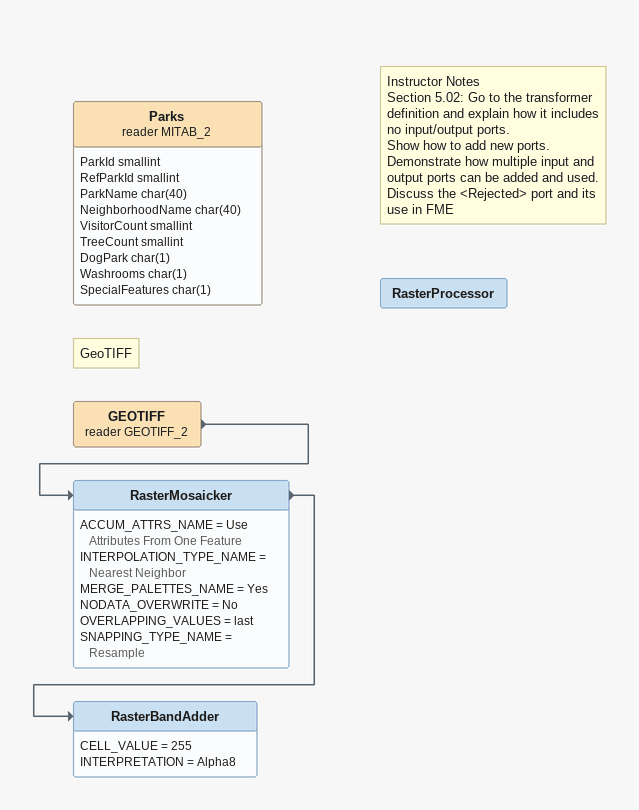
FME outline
Parks (reader MITAB_2)
    attributes: ParkId smallint, RefParkId smallint, ParkName char(40), NeighborhoodName char(40), VisitorCount smallint, TreeCount smallint, DogPark char(1), Washrooms char(1), SpecialFeatures char(1)
Note: GeoTIFF
GEOTIFF (reader GEOTIFF_2)
    -> RasterMosaicker
RasterMosaicker
    ACCUM_ATTRS_NAME = Use Attributes From One Feature
    INTERPOLATION_TYPE_NAME = Nearest Neighbor
    MERGE_PALETTES_NAME = Yes
    NODATA_OVERWRITE = No
    OVERLAPPING_VALUES = last
    SNAPPING_TYPE_NAME = Resample
    -> RasterBandAdder
RasterBandAdder
    CELL_VALUE = 255
    INTERPRETATION = Alpha8
Note: Instructor Notes / Section 5.02: Go to the transformer definition and explain how it includes no input/output ports. / Show how to add new ports. / Demonstrate how multiple input and output ports can be added and used. / Discuss the <Rejected> port and its use in FME
RasterProcessor
